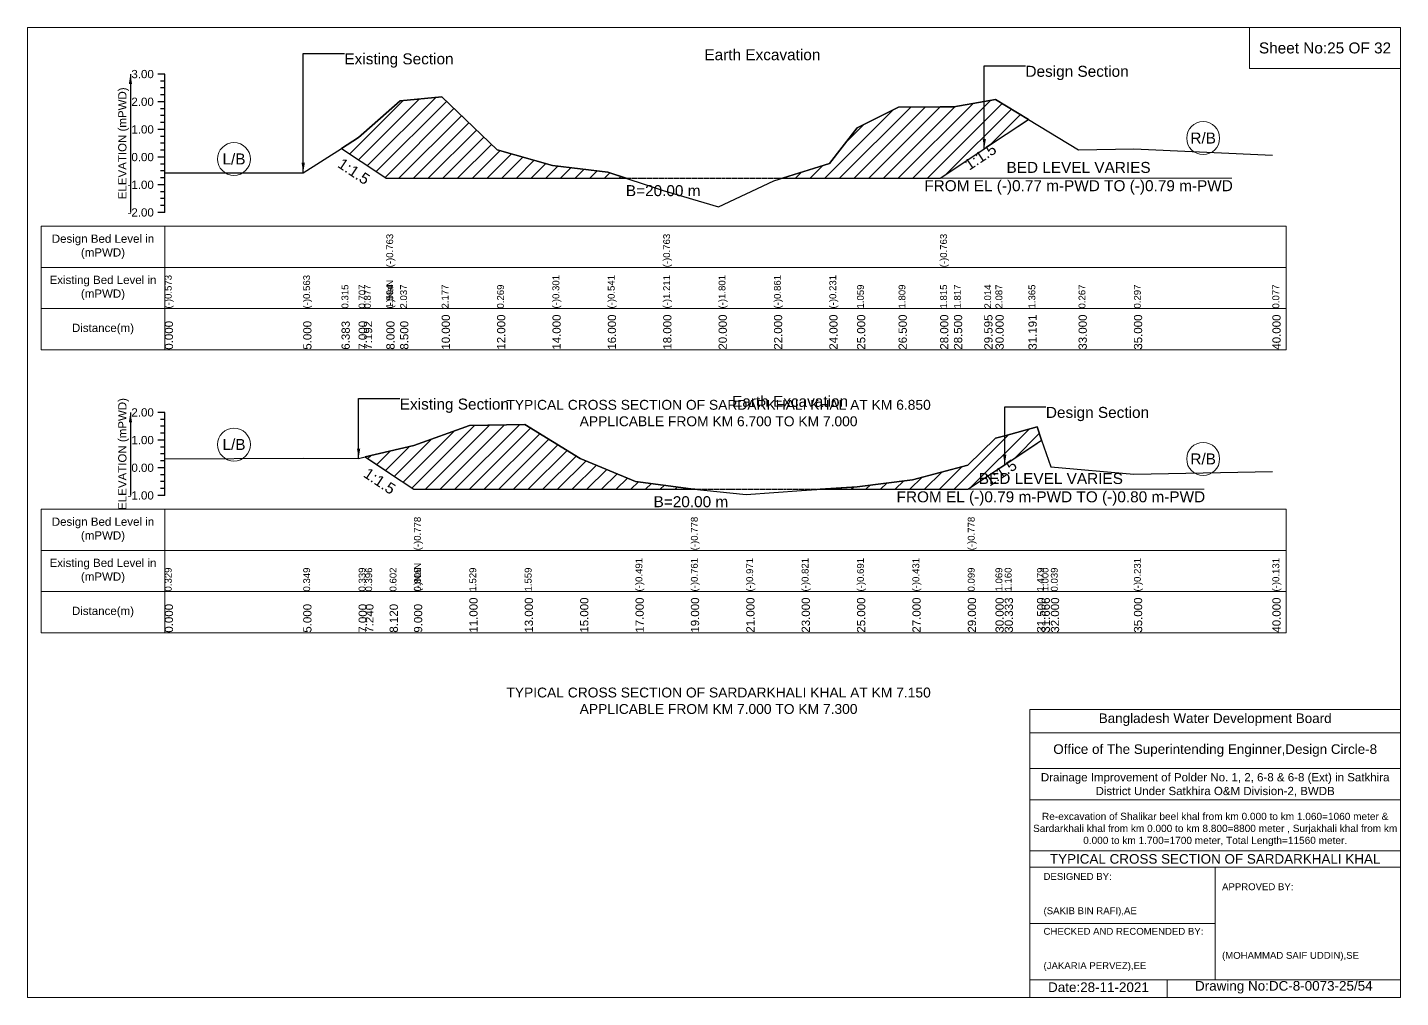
# Model space of a CAD drawing. Header units: inches. Extents: x 93000 to 416000, y -4242 to 0.
# Drawn here: x 340000 to 346000, y -4242 to 0 of the extents above; entities that cross this region are included whole.
import ezdxf

# ---------------------------------------------------------------- set-up
doc = ezdxf.new("R2010")
doc.units = ezdxf.units.IN
doc.header["$LTSCALE"] = 7
doc.header["$MEASUREMENT"] = 0
doc.linetypes.add('DASHED', pattern=[0.75, 0.5, -0.25])
for name, color, linetype, lineweight in [('Cross section Data Border', 7, 'Continuous', 9), ('Cross Section Labels', 7, 'Continuous', 9), ('Design_Bed_Level for Xsection', 7, 'DASHED', 25), ('Existing_Bed_Level for Xsection', 7, 'Continuous', 25), ('Long Section Labels', 7, 'Continuous', 9)]:
    doc.layers.add(name, color=color, linetype=linetype, lineweight=lineweight)
doc.styles.get("Standard").update_dxf_attribs({"font": 'arial.ttf'})
doc.dimstyles.get("Standard").update_dxf_attribs({"dimtxt": 0.18, "dimasz": 0.18, "dimexe": 0.18, "dimexo": 0.0625, "dimgap": 0.09, "dimtad": 0, "dimtih": 1, "dimtoh": 1, "dimdec": 4, "dimzin": 0, "dimdsep": 46, "dimtxsty": 'Standard', "dimcen": 0.09, "dimadec": 0, "dimazin": 0, "dimtfac": 1, "dimtdec": 4, "dimtofl": 0, "dimtmove": 0, "dimatfit": 3, "dimfxl": 0, "dimtolj": 1, "dimtzin": 0, "dimarcsym": 0})

msp = doc.modelspace()

# ---------------------------------------------------------------- hatches: boundary and pattern name
at = {"layer": 'Existing_Bed_Level for Xsection'}
h = msp.add_hatch(dxfattribs=at)
h.set_pattern_fill('ANSI31', color=256, scale=363, style=0)
h.paths.add_polyline_path([(341372.4, -528.9), (341447, -578.7), (341470.2, -594.1), (341568, -659.3), (341628.5, -659.3), (341810, -659.3), (342052, -659.3), (342294, -659.3), (342536, -659.3), (342616, -659.3), (342536, -632.5), (342294, -603.5), (342052, -534.5), (341810, -303.7), (341628.5, -320.6), (341568, -374.2), (341470.2, -461), (341447, -481.5)])
h = msp.add_hatch(dxfattribs=at)
h.set_pattern_fill('ANSI31', color=256, scale=363, style=0)
h.paths.add_polyline_path([(343299.8, -659.3), (343504, -659.3), (343625, -659.3), (343806.5, -659.3), (343988, -659.3), (344048.5, -619), (344181, -530.6), (344230, -498), (344374.1, -402), (344230, -314.6), (344181, -323.4), (344048.5, -347.2), (343988, -347.5), (343806.5, -348.2), (343625, -438.9), (343504, -595)])
h = msp.add_hatch(dxfattribs=at)
h.set_pattern_fill('ANSI31', color=256, scale=363, style=0)
h.paths.add_polyline_path([(341476.1, -1877.7), (341582.5, -1948.6), (341689, -2019.6), (341931, -2019.6), (342173, -2019.6), (342415, -2019.6), (342657, -2019.6), (342899, -2019.6), (342918, -2019.6), (342899, -2017.6), (342657, -1984.9), (342415, -1884.5), (342173, -1736.9), (341931, -1740.5), (341689, -1827.6), (341582.5, -1852.6)])
h = msp.add_hatch(dxfattribs=at)
h.set_pattern_fill('ANSI31', color=256, scale=363, style=0)
h.paths.add_polyline_path([(343464, -2019.6), (343625, -2019.6), (343867, -2019.6), (344109, -2019.6), (344230, -1938.9), (344270.3, -1912), (344411.5, -1817.9), (344431.6, -1804.5), (344411.5, -1746.5), (344270.3, -1785.1), (344230, -1796.2), (344109, -1913.5), (343867, -1977.7), (343625, -2009.1)])

# ---------------------------------------------------------------- linework, layer by layer
at = {"layer": 'Cross section Data Border'}
for points in [[(340000, 0), (346000, 0), (346000, -4242), (340000, -4242)], [(345340, 0), (346000, 0), (346000, -180), (345340, -180)], [(340060, -869.1), (345500, -869.1), (345500, -1409.1), (340060, -1409.1)], [(340060, -2106.5), (345500, -2106.5), (345500, -2646.5), (340060, -2646.5)]]:
    msp.add_lwpolyline(points, close=True, dxfattribs=at)
for points in [[(340600, -869.1), (340600, -1409.1)], [(340060, -1049.1), (345500, -1049.1)], [(340060, -1229.1), (345500, -1229.1)], [(340600, -2106.5), (340600, -2646.5)], [(340060, -2286.5), (345500, -2286.5)], [(340060, -2466.5), (345500, -2466.5)], [(344380, -4242), (344380, -2982), (346000, -2982)], [(344380, -3084), (346000, -3084)], [(344380, -3240), (346000, -3240)], [(344380, -3378), (346000, -3378)], [(344380, -3600), (346000, -3600)], [(344380, -3672), (346000, -3672)], [(345190, -3672), (345190, -4164)], [(344380, -3918), (345190, -3918)], [(344380, -4164), (346000, -4164)], [(344980, -4164), (344980, -4242)]]:
    msp.add_lwpolyline(points, dxfattribs=at)
at = {"layer": 'Cross Section Labels'}
for points in [[(343923.2, -659.3), (345262.8, -659.3)], [(343802.2, -2019.6), (345141.8, -2019.6)]]:
    msp.add_lwpolyline(points, dxfattribs=at)
for centre in [(345137.5, -484), (340902.5, -575.3), (340902.5, -1824), (345137.5, -1886.9)]:
    msp.add_circle(centre, 72, dxfattribs=at)
at = {"layer": 'Design_Bed_Level for Xsection'}
for points in [[(341372.4, -528.9), (341470.2, -594.1), (341568, -659.3), (342778, -659.3), (343988, -659.3), (344181, -530.6), (344374.1, -402)], [(341476.1, -1877.7), (341582.5, -1948.6), (341689, -2019.6), (342899, -2019.6), (344109, -2019.6), (344270.3, -1912), (344431.6, -1804.5)]]:
    msp.add_lwpolyline(points, dxfattribs=at)
at = {"layer": 'Existing_Bed_Level for Xsection'}
for points in [[(340600, -204.1), (340570, -204.1)], [(340600, -234.3), (340582, -234.3)], [(340600, -809.1), (340600, -688.1), (340600, -567.1), (340600, -446.1), (340600, -325.1), (340600, -204.1)], [(340600, -264.6), (340582, -264.6)], [(340600, -294.8), (340582, -294.8)], [(340600, -325.1), (340570, -325.1)], [(340600, -355.3), (340582, -355.3)], [(340600, -636.4), (341205, -635.2), (341372.4, -528.9), (341447, -481.5), (341470.2, -461), (341568, -374.2), (341568, -374.2), (341628.5, -320.6), (341810, -303.7), (342052, -534.5), (342294, -603.5), (342536, -632.5), (342778, -713.6), (342778, -713.6), (343020, -785), (343262, -671.3), (343504, -595), (343625, -438.9), (343806.5, -348.2), (343988, -347.5), (343988, -347.5), (344048.5, -347.2), (344181, -323.4), (344230, -314.6), (344374.1, -402), (344593, -534.8), (344835, -531.1), (345440, -557.8)], [(340600, -385.6), (340582, -385.6)], [(340600, -415.8), (340582, -415.8)], [(340600, -446.1), (340570, -446.1)], [(340600, -476.3), (340582, -476.3)], [(340600, -506.6), (340582, -506.6)], [(340600, -536.8), (340582, -536.8)], [(340600, -567.1), (340570, -567.1)], [(340600, -597.3), (340582, -597.3)], [(340600, -627.6), (340582, -627.6)], [(340600, -657.8), (340582, -657.8)], [(340600, -688.1), (340570, -688.1)], [(340600, -718.3), (340582, -718.3)], [(340600, -748.6), (340582, -748.6)], [(340600, -778.8), (340582, -778.8)], [(340600, -809.1), (340570, -809.1)], [(340600, -1683.5), (340570, -1683.5)], [(340600, -1713.8), (340582, -1713.8)], [(340600, -2046.5), (340600, -1925.5), (340600, -1804.5), (340600, -1683.5)], [(340600, -1885.7), (341205, -1883.3), (341447, -1884.5), (341476.1, -1877.7), (341582.5, -1852.6), (341689, -1827.6), (341689, -1827.6), (341931, -1740.5), (342173, -1736.9), (342415, -1884.5), (342657, -1984.9), (342899, -2017.6), (342899, -2017.6), (343141, -2043), (343383, -2024.8), (343625, -2009.1), (343867, -1977.7), (344109, -1913.5), (344109, -1913.5), (344230, -1796.2), (344270.3, -1785.1), (344411.5, -1746.5), (344431.6, -1804.5), (344472, -1920.8), (344835, -1953.5), (345440, -1941.4)], [(340600, -1744), (340582, -1744)], [(340600, -1774.3), (340582, -1774.3)], [(340600, -1804.5), (340570, -1804.5)], [(340600, -1834.8), (340582, -1834.8)], [(340600, -1865), (340582, -1865)], [(340600, -1895.3), (340582, -1895.3)], [(340600, -1925.5), (340570, -1925.5)], [(340600, -1955.8), (340582, -1955.8)], [(340600, -1986), (340582, -1986)], [(340600, -2016.3), (340582, -2016.3)], [(340600, -2046.5), (340570, -2046.5)]]:
    msp.add_lwpolyline(points, dxfattribs=at)
for points in [[(341372.4, -528.9), (341447, -578.7), (341470.2, -594.1), (341568, -659.3), (341568, -659.3), (341628.5, -659.3), (341810, -659.3), (342052, -659.3), (342294, -659.3), (342536, -659.3), (342616, -659.3), (342536, -632.5), (342294, -603.5), (342052, -534.5), (341810, -303.7), (341628.5, -320.6), (341568, -374.2), (341568, -374.2), (341470.2, -461), (341447, -481.5)], [(343299.8, -659.3), (343504, -659.3), (343625, -659.3), (343806.5, -659.3), (343988, -659.3), (343988, -659.3), (344048.5, -619), (344181, -530.6), (344230, -498), (344374.1, -402), (344230, -314.6), (344181, -323.4), (344048.5, -347.2), (343988, -347.5), (343988, -347.5), (343806.5, -348.2), (343625, -438.9), (343504, -595)], [(341476.1, -1877.7), (341582.5, -1948.6), (341689, -2019.6), (341689, -2019.6), (341931, -2019.6), (342173, -2019.6), (342415, -2019.6), (342657, -2019.6), (342899, -2019.6), (342899, -2019.6), (342918, -2019.6), (342899, -2017.6), (342899, -2017.6), (342657, -1984.9), (342415, -1884.5), (342173, -1736.9), (341931, -1740.5), (341689, -1827.6), (341689, -1827.6), (341582.5, -1852.6)], [(343464, -2019.6), (343625, -2019.6), (343867, -2019.6), (344109, -2019.6), (344109, -2019.6), (344230, -1938.9), (344270.3, -1912), (344411.5, -1817.9), (344431.6, -1804.5), (344411.5, -1746.5), (344270.3, -1785.1), (344230, -1796.2), (344109, -1913.5), (344109, -1913.5), (343867, -1977.7), (343625, -2009.1)]]:
    msp.add_lwpolyline(points, close=True, dxfattribs=at)

# ---------------------------------------------------------------- texts
at = {"layer": 'Cross section Data Border', "attachment_point": 5}
for s, insert, char_height in [('Sheet No:25 OF 32', (345670, -90), 48), ('Bangladesh Water Development Board', (345190, -3027), 42), ('Office of The Superintending Enginner,Design Circle-8', (345190, -3162), 42)]:
    msp.add_mtext(s, dxfattribs=dict(at, insert=insert, char_height=char_height))
at = {"layer": 'Cross section Data Border'}
for s, insert, char_height, width, attachment_point in [('Design Bed Level in (mPWD)', (340330, -959.1), 36, 480, 5), ('Existing Bed Level in (mPWD)', (340330, -1139.1), 36, 480, 5), ('Distance(m)', (340330, -1319.1), 36, 480, 5), ('Design Bed Level in (mPWD)', (340330, -2196.5), 36, 480, 5), ('Existing Bed Level in (mPWD)', (340330, -2376.5), 36, 480, 5), ('Distance(m)', (340330, -2556.5), 36, 480, 5), ('Drainage Improvement of Polder No. 1, 2, 6-8 & 6-8 (Ext) in Satkhira District Under Satkhira O&M Division-2, BWDB', (345190, -3312), 36, 1680, 5), ('Re-excavation of Shalikar beel khal from km 0.000 to km 1.060=1060 meter & Sardarkhali khal from km 0.000 to km 8.800=8800 meter , Surjakhali khal from km 0.000 to km 1.700=1700 meter, Total Length=11560 meter.', (345190, -3507), 31.4683, 1620, 5), ('TYPICAL CROSS SECTION OF SARDARKHALI KHAL', (345190, -3636), 42, 1680, 5), ('DESIGNED BY:\\P\\P\\P(SAKIB BIN RAFI),AE', (344440, -3792), 30, 840, 4), ('APPROVED BY:\\P\\P\\P\\P\\P\\P(MOHAMMAD SAIF UDDIN),SE', (345220, -3912), 30, 840, 4), ('CHECKED AND RECOMENDED BY:\\P\\P\\P(JAKARIA PERVEZ),EE', (344440, -4032), 30, 840, 4), ('Date:28-11-2021', (344680, -4197), 42, 840, 5), ('Drawing No:DC-8-0073-25/54', (345490, -4197), 42, 1320, 5)]:
    msp.add_mtext(s, dxfattribs=dict(at, insert=insert, char_height=char_height, width=width, attachment_point=attachment_point))
at = {"layer": 'Cross Section Labels'}
for s, insert, char_height, attachment_point in [('Existing Section', (341385, -113.3), 48, 1), ('Earth Excavation', (342958, -95.2), 48, 1), ('Design Section', (344361, -167.8), 48, 1), ('R/B', (345137.5, -484), 48, 5), ('L/B', (340902.5, -575.3), 48, 5), ('BED LEVEL VARIES \\PFROM EL (-)0.77 m-PWD TO (-)0.79 m-PWD', (344593, -659.3), 48, 5), ('B=20.00 m', (342778, -689.6), 48, 2), ('Earth Excavation', (343079, -1610.9), 48, 1), ('Existing Section', (341627, -1623), 48, 1), ('TYPICAL CROSS SECTION OF SARDARKHALI KHAL AT KM 6.850\\PAPPLICABLE FROM KM 6.700 TO KM 7.000', (343020, -1686.5), 43.2, 5), ('Design Section', (344450.3, -1659.3), 48, 1), ('L/B', (340902.5, -1824), 48, 5), ('R/B', (345137.5, -1886.9), 48, 5), ('BED LEVEL VARIES \\PFROM EL (-)0.79 m-PWD TO (-)0.80 m-PWD', (344472, -2019.6), 48, 5), ('B=20.00 m', (342899, -2049.8), 48, 2), ('TYPICAL CROSS SECTION OF SARDARKHALI KHAL AT KM 7.150\\PAPPLICABLE FROM KM 7.000 TO KM 7.300', (343020, -2944.5), 43.2, 5)]:
    msp.add_mtext(s, dxfattribs=dict(at, insert=insert, char_height=char_height, attachment_point=attachment_point))
at = {"layer": 'Cross Section Labels', "char_height": 48, "attachment_point": 2}
for insert, rotation in [((344150.8, -545.8), 33.69007), ((341439.9, -609.3), 326.30993), ((344240.1, -1927.2), 33.69007), ((341552.3, -1963.7), 326.30993)]:
    msp.add_mtext('1:1.5', dxfattribs=dict(at, insert=insert, rotation=rotation))
at = {"layer": 'Existing_Bed_Level for Xsection', "char_height": 36, "attachment_point": 6}
for s, insert in [('3.00', (340552, -204.1)), ('2.00', (340552, -325.1)), ('1.00', (340552, -446.1)), ('0.00', (340552, -567.1)), ('-1.00', (340552, -688.1)), ('-2.00', (340552, -809.1)), ('2.00', (340552, -1683.5)), ('1.00', (340552, -1804.5)), ('0.00', (340552, -1925.5)), ('-1.00', (340552, -2046.5))]:
    msp.add_mtext(s, dxfattribs=dict(at, insert=insert))
at = {"layer": 'Existing_Bed_Level for Xsection', "char_height": 36, "attachment_point": 5, "rotation": 90}
for insert in [(340420, -506.6), (340420, -1865)]:
    msp.add_mtext('ELEVATION (mPWD)', dxfattribs=dict(at, insert=insert))
at = {"layer": 'Long Section Labels', "attachment_point": 1, "rotation": 90}
for s, insert, char_height in [('(-)0.763', (341568, -1049.1), 30), ('(-)0.763', (342778, -1049.1), 30), ('(-)0.763', (343988, -1049.1), 30), ('(-)0.573', (340600, -1229.1), 30), ('(-)0.563', (341205, -1229.1), 30), ('0.315', (341372.4, -1229.1), 30), ('0.707', (341447, -1229.1), 30), ('0.877', (341470.2, -1229.1), 30), ('(-)NaN', (341568, -1229.1), 30), ('(-)NaN', (341568, -1229.1), 30), ('(-)NaN', (341568, -1229.1), 30), ('1.594', (341568, -1229.1), 30), ('1.594', (341568, -1229.1), 30), ('2.037', (341628.5, -1229.1), 30), ('2.177', (341810, -1229.1), 30), ('0.269', (342052, -1229.1), 30), ('(-)0.301', (342294, -1229.1), 30), ('(-)0.541', (342536, -1229.1), 30), ('(-)1.211', (342778, -1229.1), 30), ('(-)1.211', (342778, -1229.1), 30), ('(-)1.801', (343020, -1229.1), 30), ('(-)0.861', (343262, -1229.1), 30), ('(-)0.231', (343504, -1229.1), 30), ('1.059', (343625, -1229.1), 30), ('1.809', (343806.5, -1229.1), 30), ('1.815', (343988, -1229.1), 30), ('1.815', (343988, -1229.1), 30), ('1.817', (344048.5, -1229.1), 30), ('2.014', (344181, -1229.1), 30), ('2.087', (344230, -1229.1), 30), ('1.365', (344374.1, -1229.1), 30), ('0.267', (344593, -1229.1), 30), ('0.297', (344835, -1229.1), 30), ('0.077', (345440, -1229.1), 30), ('10.000', (341810, -1409.1), 36), ('12.000', (342052, -1409.1), 36), ('14.000', (342294, -1409.1), 36), ('16.000', (342536, -1409.1), 36), ('18.000', (342778, -1409.1), 36), ('18.000', (342778, -1409.1), 36), ('18.000', (342778, -1409.1), 36), ('20.000', (343020, -1409.1), 36), ('22.000', (343262, -1409.1), 36), ('24.000', (343504, -1409.1), 36), ('25.000', (343625, -1409.1), 36), ('26.500', (343806.5, -1409.1), 36), ('28.000', (343988, -1409.1), 36), ('28.000', (343988, -1409.1), 36), ('28.000', (343988, -1409.1), 36), ('28.500', (344048.5, -1409.1), 36), ('29.595', (344181, -1409.1), 36), ('30.000', (344230, -1409.1), 36), ('31.191', (344374.1, -1409.1), 36), ('33.000', (344593, -1409.1), 36), ('35.000', (344835, -1409.1), 36), ('40.000', (345440, -1409.1), 36), ('0.000', (340600, -1409.1), 36), ('5.000', (341205, -1409.1), 36), ('6.383', (341372.4, -1409.1), 36), ('7.000', (341447, -1409.1), 36), ('7.192', (341470.2, -1409.1), 36), ('8.000', (341568, -1409.1), 36), ('8.000', (341568, -1409.1), 36), ('8.000', (341568, -1409.1), 36), ('8.500', (341628.5, -1409.1), 36), ('(-)0.778', (341689, -2286.5), 30), ('(-)0.778', (342899, -2286.5), 30), ('(-)0.778', (344109, -2286.5), 30), ('(-)0.491', (342657, -2466.5), 30), ('(-)0.761', (342899, -2466.5), 30), ('(-)0.761', (342899, -2466.5), 30), ('(-)0.971', (343141, -2466.5), 30), ('(-)0.821', (343383, -2466.5), 30), ('(-)0.691', (343625, -2466.5), 30), ('(-)0.431', (343867, -2466.5), 30), ('(-)0.231', (344835, -2466.5), 30), ('(-)0.131', (345440, -2466.5), 30), ('0.329', (340600, -2466.5), 30), ('0.349', (341205, -2466.5), 30), ('0.339', (341447, -2466.5), 30), ('0.339', (341447, -2466.5), 30), ('0.396', (341476.1, -2466.5), 30), ('0.602', (341582.5, -2466.5), 30), ('(-)NaN', (341689, -2466.5), 30), ('(-)NaN', (341689, -2466.5), 30), ('(-)NaN', (341689, -2466.5), 30), ('0.809', (341689, -2466.5), 30), ('0.809', (341689, -2466.5), 30), ('1.529', (341931, -2466.5), 30), ('1.559', (342173, -2466.5), 30), ('0.099', (344109, -2466.5), 30), ('0.099', (344109, -2466.5), 30), ('1.069', (344230, -2466.5), 30), ('1.160', (344270.3, -2466.5), 30), ('1.479', (344411.5, -2466.5), 30), ('1.000', (344431.6, -2466.5), 30), ('0.039', (344472, -2466.5), 30), ('11.000', (341931, -2646.5), 36), ('13.000', (342173, -2646.5), 36), ('15.000', (342415, -2646.5), 36), ('17.000', (342657, -2646.5), 36), ('19.000', (342899, -2646.5), 36), ('19.000', (342899, -2646.5), 36), ('19.000', (342899, -2646.5), 36), ('21.000', (343141, -2646.5), 36), ('23.000', (343383, -2646.5), 36), ('25.000', (343625, -2646.5), 36), ('27.000', (343867, -2646.5), 36), ('29.000', (344109, -2646.5), 36), ('29.000', (344109, -2646.5), 36), ('29.000', (344109, -2646.5), 36), ('30.000', (344230, -2646.5), 36), ('30.333', (344270.3, -2646.5), 36), ('31.500', (344411.5, -2646.5), 36), ('31.666', (344431.6, -2646.5), 36), ('32.000', (344472, -2646.5), 36), ('35.000', (344835, -2646.5), 36), ('40.000', (345440, -2646.5), 36), ('0.000', (340600, -2646.5), 36), ('5.000', (341205, -2646.5), 36), ('7.000', (341447, -2646.5), 36), ('7.240', (341476.1, -2646.5), 36), ('8.120', (341582.5, -2646.5), 36), ('9.000', (341689, -2646.5), 36), ('9.000', (341689, -2646.5), 36), ('9.000', (341689, -2646.5), 36)]:
    msp.add_mtext(s, dxfattribs=dict(at, insert=insert, char_height=char_height))

# ---------------------------------------------------------------- leaders
at = {"layer": 'Cross Section Labels', "annotation_type": 0, "has_hookline": 1, "hookline_direction": 0}
for points, text_width in [([(341205, -635.2), (341205, -113.3), (341384.9, -113.3)], 467.2), ([(344181, -530.6), (344181, -167.8), (344360.9, -167.8)], 441.2), ([(341447, -1884.5), (341447, -1623), (341626.9, -1623)], 467.2), ([(344270.3, -1912), (344270.3, -1659.3), (344450.2, -1659.3)], 441.2)]:
    msp.add_leader(points, dimstyle='Standard', override={"dimasz": 43.2}, dxfattribs=dict(at, text_width=text_width))
at = {"layer": 'Existing_Bed_Level for Xsection'}
for points in [[(340450, -204.1), (340450, -809.1)], [(340450, -1683.5), (340450, -2046.5)]]:
    msp.add_leader(points, dimstyle='Standard', override={"dimasz": 43.2}, dxfattribs=at)

doc.saveas('drawing.dxf')
